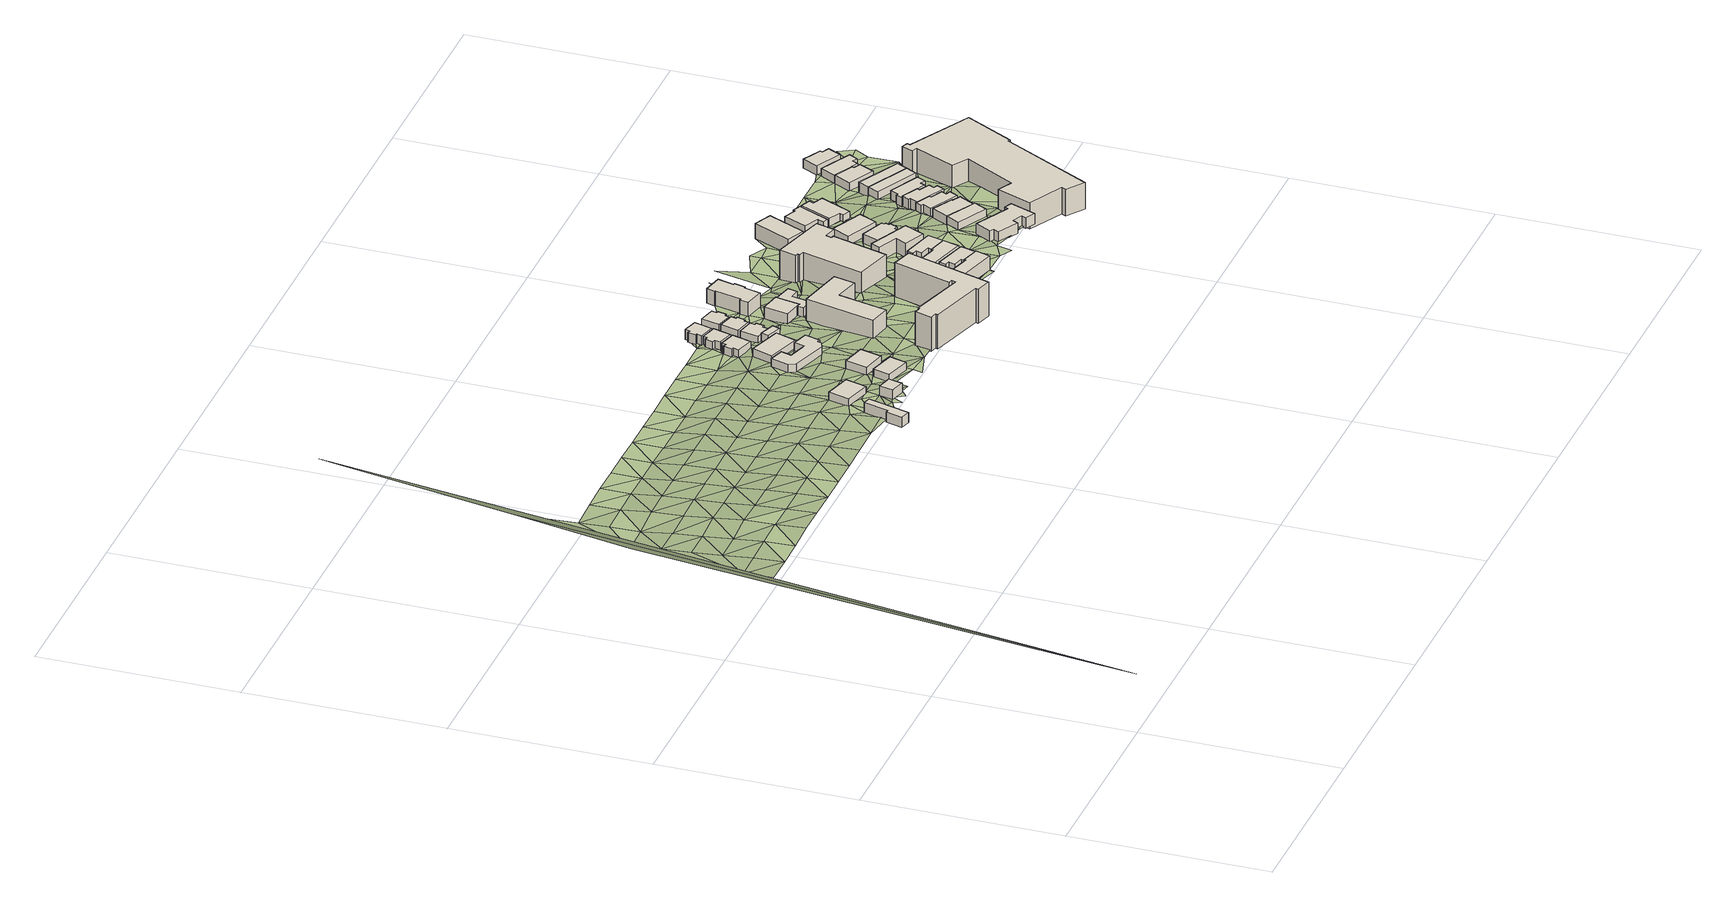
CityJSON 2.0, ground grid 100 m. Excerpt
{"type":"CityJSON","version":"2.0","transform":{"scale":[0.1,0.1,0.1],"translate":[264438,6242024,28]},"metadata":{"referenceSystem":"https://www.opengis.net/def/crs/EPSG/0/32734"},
"CityObjects":{
"building1":{"type":"Building","attributes":{"address":"8 Chamberlain Street Woodstock Cape Town","building":"house","building:levels":"1","footprint":{"type":"Polygon"},"plus_code":"CHXFX9XC+XRV","ground_height":43.96,"building_height":4.1,"roof_height":48.06},"geometry":[{"type":"Solid","lod":"1","boundaries":[[[[0,1,2,3]],[[1,4,5,2]],[[4,6,7,5]],[[6,8,9,7]],[[8,10,11,9]],[[10,0,3,11]],[[3,2,5,7,9,11]],[[10,8,6,4,1,0]]]]}]},
"building2":{"type":"Building","attributes":{"address":"3 Salisbury Street Woodstock Cape Town","building":"house","building:levels":"1","footprint":{"type":"Polygon"},"plus_code":"CJX4X5XQ+X5R","ground_height":41.35,"building_height":4.1,"roof_height":45.45},"geometry":[{"type":"Solid","lod":"1","boundaries":[[[[12,13,14,15]],[[13,16,17,14]],[[16,18,19,17]],[[18,12,15,19]],[[15,14,17,19]],[[18,16,13,12]]]]}]},
"building3":{"type":"Building","attributes":{"building":"garage","building:levels":"1","footprint":{"type":"Polygon"},"plus_code":"CJXFX5XX+XJW","ground_height":43.64,"building_height":4.1,"roof_height":47.74},"geometry":[{"type":"Solid","lod":"1","boundaries":[[[[20,21,22,23]],[[21,24,25,22]],[[24,26,27,25]],[[26,20,23,27]],[[23,22,25,27]],[[26,24,21,20]]]]}]},
"building4":{"type":"Building","attributes":{"building":"house","building:levels":"1","footprint":{"type":"Polygon"},"plus_code":"CMX9XWXP+X5V","ground_height":41.99,"building_height":4.1,"roof_height":46.09},"geometry":[{"type":"Solid","lod":"1","boundaries":[[[[28,29,30,31]],[[29,32,33,30]],[[32,34,35,33]],[[34,28,31,35]],[[31,30,33,35]],[[34,32,29,28]]]]}]},
"building5":{"type":"Building","attributes":{"address":"1 Salisbury Street Woodstock Cape Town","building":"house","building:levels":"1","footprint":{"type":"Polygon"},"plus_code":"CMXHXVXH+XHV","ground_height":41,"building_height":4.1,"roof_height":45.1},"geometry":[{"type":"Solid","lod":"1","boundaries":[[[[36,37,38,39]],[[37,40,41,38]],[[40,42,43,41]],[[42,36,39,43]],[[39,38,41,43]],[[42,40,37,36]]]]}]},
"building6":{"type":"Building","attributes":{"address":"9 Vine Road Woodstock Cape Town","building":"house","building:levels":"1","footprint":{"type":"Polygon"},"plus_code":"CMX8XVX4+X7R","ground_height":38.65,"building_height":4.1,"roof_height":42.75},"geometry":[{"type":"Solid","lod":"1","boundaries":[[[[44,45,46,47]],[[45,48,49,46]],[[48,50,51,49]],[[50,52,53,51]],[[52,54,55,53]],[[54,56,57,55]],[[56,58,59,57]],[[58,60,61,59]],[[60,62,63,61]],[[62,64,65,63]],[[64,66,67,65]],[[66,44,47,67]],[[47,46,49,51,53,55,57,59,61,63,65,67]],[[66,64,62,60,58,56,54,52,50,48,45,44]]]]}]},
"building7":{"type":"Building","attributes":{"address":"7 Vine Road Woodstock Cape Town","building":"house","building:levels":"1","footprint":{"type":"Polygon"},"plus_code":"CMXQXXXQ+XJV","ground_height":37.56,"building_height":4.1,"roof_height":41.66},"geometry":[{"type":"Solid","lod":"1","boundaries":[[[[68,69,70,71]],[[69,72,73,70]],[[72,74,75,73]],[[74,68,71,75]],[[71,70,73,75]],[[74,72,69,68]]]]}]},
"building8":{"type":"Building","attributes":{"address":"5 Vine Road Woodstock Cape Town","building":"house","building:levels":"1","footprint":{"type":"Polygon"},"plus_code":"CMXPXCX7+X5V","ground_height":35.91,"building_height":4.1,"roof_height":40.01},"geometry":[{"type":"Solid","lod":"1","boundaries":[[[[76,77,78,79]],[[77,80,81,78]],[[80,82,83,81]],[[82,84,85,83]],[[84,86,87,85]],[[86,88,89,87]],[[88,90,91,89]],[[90,76,79,91]],[[79,78,81,83,85,87,89,91]],[[90,88,86,84,82,80,77,76]]]]}]},
"building9":{"type":"Building","attributes":{"address":"3 Vine Road Woodstock Cape Town","building":"house","building:levels":"1","footprint":{"type":"Polygon"},"plus_code":"CMXVXFXC+XWR","ground_height":35.91,"building_height":4.1,"roof_height":40.01},"geometry":[{"type":"Solid","lod":"1","boundaries":[[[[92,93,94,95]],[[93,96,97,94]],[[96,98,99,97]],[[98,100,101,99]],[[100,102,103,101]],[[102,104,105,103]],[[104,106,107,105]],[[106,92,95,107]],[[95,94,97,99,101,103,105,107]],[[106,104,102,100,98,96,93,92]]]]}]},
"building10":{"type":"Building","attributes":{"building":"yes","building:levels":"1","footprint":{"type":"Polygon"},"plus_code":"CPX9X6XJ+X9R","ground_height":37.56,"building_height":4.1,"roof_height":41.66},"geometry":[{"type":"Solid","lod":"1","boundaries":[[[[108,109,110,111]],[[109,112,113,110]],[[112,114,115,113]],[[114,108,111,115]],[[111,110,113,115]],[[114,112,109,108]]]]}]},
"building11":{"type":"Building","attributes":{"address":"1 Vine Road Woodstock Cape Town","building":"house","building:levels":"1","footprint":{"type":"Polygon"},"plus_code":"CPX2X9X6+XJR","ground_height":35.91,"building_height":4.1,"roof_height":40.01},"geometry":[{"type":"Solid","lod":"1","boundaries":[[[[116,117,118,119]],[[117,120,121,118]],[[120,122,123,121]],[[122,124,125,123]],[[124,126,127,125]],[[126,128,129,127]],[[128,130,131,129]],[[130,116,119,131]],[[119,118,121,123,125,127,129,131]],[[130,128,126,124,122,120,117,116]]]]}]},
"building12":{"type":"Building","attributes":{"address":"6 The Avenue Woodstock Cape Town","building":"house","building:levels":"1","footprint":{"type":"Polygon"},"plus_code":"CPXCXQXW+X5W","ground_height":35.91,"building_height":4.1,"roof_height":40.01},"geometry":[{"type":"Solid","lod":"1","boundaries":[[[[132,133,134,135]],[[133,136,137,134]],[[136,138,139,137]],[[138,140,141,139]],[[140,142,143,141]],[[142,144,145,143]],[[144,146,147,145]],[[146,132,135,147]],[[135,134,137,139,141,143,145,147]],[[146,144,142,140,138,136,133,132]]]]}]},
"building13":{"type":"Building","attributes":{"address":"4 The Avenue Woodstock Cape Town","building":"house","building:levels":"1","footprint":{"type":"Polygon"},"plus_code":"CPXHX4XH+X7V","ground_height":35.91,"building_height":4.1,"roof_height":40.01},"geometry":[{"type":"Solid","lod":"1","boundaries":[[[[148,149,150,151]],[[149,152,153,150]],[[152,154,155,153]],[[154,156,157,155]],[[156,158,159,157]],[[158,160,161,159]],[[160,162,163,161]],[[162,148,151,163]],[[151,150,153,155,157,159,161,163]],[[162,160,158,156,154,152,149,148]]]]}]},
"building14":{"type":"Building","attributes":{"address":"Oakwood","building":"apartments","building:levels":"6","building:flats":"40","footprint":{"type":"Polygon"},"plus_code":"CRXWX3XQ+X5W","ground_height":40.91,"building_height":18.1,"roof_height":59.01},"geometry":[{"type":"Solid","lod":"1","boundaries":[[[[164,165,166,167]],[[165,168,169,166]],[[168,170,171,169]],[[170,172,173,171]],[[172,174,175,173]],[[174,176,177,175]],[[176,178,179,177]],[[178,180,181,179]],[[180,182,183,181]],[[182,184,185,183]],[[184,186,187,185]],[[186,188,189,187]],[[188,190,191,189]],[[190,164,167,191]],[[167,166,169,171,173,175,177,179,181,183,185,187,189,191]],[[190,188,186,184,182,180,178,176,174,172,170,168,165,164]]]]}]},
"building15":{"type":"Building","attributes":{"address":"2 The Avenue Woodstock Cape Town","building":"house","building:levels":"1","footprint":{"type":"Polygon"},"plus_code":"CPXMXJXM+X2R","ground_height":35.57,"building_height":4.1,"roof_height":39.67},"geometry":[{"type":"Solid","lod":"1","boundaries":[[[[192,193,194,195]],[[193,196,197,194]],[[196,198,199,197]],[[198,200,201,199]],[[200,202,203,201]],[[202,204,205,203]],[[204,206,207,205]],[[206,192,195,207]],[[195,194,197,199,201,203,205,207]],[[206,204,202,200,198,196,193,192]]]]}]},
"building16":{"type":"Building","attributes":{"address":"Rosewood","building":"apartments","building:levels":"3","building:flats":"9","footprint":{"type":"Polygon"},"plus_code":"CQX8XJX5+XGV","ground_height":40,"building_height":9.7,"roof_height":49.7},"geometry":[{"type":"Solid","lod":"1","boundaries":[[[[208,209,210,211]],[[209,212,213,210]],[[212,214,215,213]],[[214,216,217,215]],[[216,218,219,217]],[[218,208,211,219]],[[211,210,213,215,217,219]],[[218,216,214,212,209,208]]]]}]},
"building17":{"type":"Building","attributes":{"building":"house","building:levels":"1","footprint":{"type":"Polygon"},"plus_code":"CQXGX9XF+X7R","ground_height":37.71,"building_height":4.1,"roof_height":41.81},"geometry":[{"type":"Solid","lod":"1","boundaries":[[[[220,221,222,223]],[[221,224,225,222]],[[224,226,227,225]],[[226,228,229,227]],[[228,230,231,229]],[[230,220,223,231]],[[223,222,225,227,229,231]],[[230,228,226,224,221,220]]]]}]},
"building18":{"type":"Building","attributes":{"building":"garage","building:levels":"1","footprint":{"type":"Polygon"},"plus_code":"CQXVX4XH+XGW","ground_height":37.71,"building_height":4.1,"roof_height":41.81},"geometry":[{"type":"Solid","lod":"1","boundaries":[[[[224,221,222,225]],[[221,220,223,222]],[[220,232,233,223]],[[232,234,235,233]],[[234,236,237,235]],[[236,238,239,237]],[[238,240,241,239]],[[240,224,225,241]],[[225,222,223,233,235,237,239,241]],[[240,238,236,234,232,220,221,224]]]]}]},
"building19":{"type":"Building","attributes":{"address":"Len Court","building":"apartments","building:levels":"2","building:flats":"4","footprint":{"type":"Polygon"},"plus_code":"CQXQX4XF+XJR","ground_height":35.65,"building_height":6.9,"roof_height":42.55},"geometry":[{"type":"Solid","lod":"1","boundaries":[[[[242,243,244,245]],[[243,246,247,244]],[[246,248,249,247]],[[248,250,251,249]],[[250,252,253,251]],[[252,254,255,253]],[[254,256,257,255]],[[256,258,259,257]],[[258,260,261,259]],[[260,262,263,261]],[[262,264,265,263]],[[264,242,245,265]],[[245,244,247,249,251,253,255,257,259,261,263,265]],[[264,262,260,258,256,254,252,250,248,246,243,242]]]]}]},
"building20":{"type":"Building","attributes":{"address":"30 Hares Avenue Salt River Cape Town","building":"house","building:levels":"2","footprint":{"type":"Polygon"},"plus_code":"C2X8XPX9+X8X","ground_height":39.93,"building_height":6.9,"roof_height":46.83},"geometry":[{"type":"Solid","lod":"1","boundaries":[[[[266,267,268,269,270,271]],[[267,272,273,269,268]],[[272,274,275,273]],[[274,276,277,275]],[[276,278,279,277]],[[278,266,271,270,279]],[[270,269,273,275,277,279]],[[278,276,274,272,267,266]]]]}]},
"building21":{"type":"Building","attributes":{"address":"Beechwood","building":"apartments","building:levels":"4","building:flats":"48","footprint":{"type":"Polygon"},"plus_code":"CVXHX3XX+XVX","ground_height":37.43,"building_height":12.5,"roof_height":49.93},"geometry":[{"type":"Solid","lod":"1","boundaries":[[[[280,281,282,283]],[[281,284,285,282]],[[284,286,287,285]],[[286,288,289,287]],[[288,290,291,289]],[[290,292,293,291]],[[292,294,295,293]],[[294,296,297,295]],[[296,298,299,297]],[[298,300,301,299]],[[300,302,303,301]],[[302,280,283,303]],[[283,282,285,287,289,291,293,295,297,299,301,303]],[[302,300,298,296,294,292,290,288,286,284,281,280]]]]}]},
"building22":{"type":"Building","attributes":{"address":"28 Hares Avenue Salt River Cape Town","building":"house","building:levels":"2","footprint":{"type":"Polygon"},"plus_code":"C2XJXPXP+XQX","ground_height":39.42,"building_height":6.9,"roof_height":46.32},"geometry":[{"type":"Solid","lod":"1","boundaries":[[[[266,304,305,271]],[[304,306,307,305]],[[306,308,309,307]],[[308,310,311,309]],[[310,312,313,311]],[[312,314,315,313]],[[314,267,268,315]],[[267,266,271,268]],[[271,305,307,309,311,313,315,268]],[[267,314,312,310,308,306,304,266]]]]}]},
"building23":{"type":"Building","attributes":{"address":"26 Hares Avenue Salt River Cape Town","building":"house","building:levels":"2","footprint":{"type":"Polygon"},"plus_code":"C2XMX5XR+X9W","ground_height":39.07,"building_height":6.9,"roof_height":45.97},"geometry":[{"type":"Solid","lod":"1","boundaries":[[[[316,317,318,319]],[[317,320,321,318]],[[320,322,323,321]],[[322,324,325,323]],[[324,326,327,325]],[[326,316,319,327]],[[319,318,321,323,325,327]],[[326,324,322,320,317,316]]]]}]},
"building24":{"type":"Building","attributes":{"address":"24 Hares Avenue Salt River Cape Town","building":"house","building:levels":"2","footprint":{"type":"Polygon"},"plus_code":"C2XVXXXX+XCR","ground_height":39.07,"building_height":6.9,"roof_height":45.97},"geometry":[{"type":"Solid","lod":"1","boundaries":[[[[328,329,330,319]],[[329,331,332,330]],[[331,333,334,332]],[[333,335,336,334]],[[335,337,338,336]],[[337,339,340,338]],[[339,341,318,340]],[[341,328,319,318]],[[319,330,332,334,336,338,340,318]],[[341,339,337,335,333,331,329,328]]]]}]},
"building25":{"type":"Building","attributes":{"address":"22 Hares Avenue Salt River Cape Town","building":"house","building:levels":"2","footprint":{"type":"Polygon"},"plus_code":"C3X7XCX3+XPR","ground_height":37.86,"building_height":6.9,"roof_height":44.76},"geometry":[{"type":"Solid","lod":"1","boundaries":[[[[342,343,344,345]],[[343,346,347,344]],[[346,348,349,347]],[[348,350,351,349]],[[350,352,353,351]],[[352,342,345,353]],[[345,344,347,349,351,353]],[[352,350,348,346,343,342]]]]}]},
"building26":{"type":"Building","attributes":{"address":"20 Hares Avenue Salt River Cape Town","building":"house","building:levels":"1","footprint":{"type":"Polygon"},"plus_code":"C3XGX5X7+XHX","ground_height":37.03,"building_height":4.1,"roof_height":41.13},"geometry":[{"type":"Solid","lod":"1","boundaries":[[[[354,355,356,357]],[[355,358,359,356]],[[358,360,361,359]],[[360,362,363,361]],[[362,364,365,363]],[[364,366,367,365]],[[366,368,369,367]],[[368,370,371,369]],[[370,372,373,371]],[[372,374,375,373]],[[374,376,377,375]],[[376,354,357,377]],[[357,356,359,361,363,365,367,369,371,373,375,377]],[[376,374,372,370,368,366,364,362,360,358,355,354]]]]}]},
"building27":{"type":"Building","attributes":{"address":"6 Listowell Road Salt River Cape Town","building":"house","building:levels":"2","footprint":{"type":"Polygon"},"plus_code":"C2XWXCXG+XFR","ground_height":34.25,"building_height":6.9,"roof_height":41.15},"geometry":[{"type":"Solid","lod":"1","boundaries":[[[[378,379,380,381]],[[379,382,383,380]],[[382,384,385,383]],[[384,378,381,385]],[[381,380,383,385]],[[384,382,379,378]]]]}]},
"building28":{"type":"Building","attributes":{"address":"19 Hares Avenue Salt River Cape Town","building":"house","building:levels":"1","footprint":{"type":"Polygon"},"plus_code":"C3XMX4XW+X7R","ground_height":36.02,"building_height":4.1,"roof_height":40.12},"geometry":[{"type":"Solid","lod":"1","boundaries":[[[[386,387,388,389]],[[387,390,391,388]],[[390,392,393,391]],[[392,386,389,393]],[[389,388,391,393]],[[392,390,387,386]]]]}]},
"building29":{"type":"Building","attributes":{"address":"27B Hares Avenue Salt River Cape Town","building":"commercial","building:levels":"1","footprint":{"type":"Polygon"},"plus_code":"C4XVXMXQ+XQX","ground_height":38.83,"building_height":4.1,"roof_height":42.93},"geometry":[{"type":"Solid","lod":"1","boundaries":[[[[394,395,396,397]],[[395,398,399,396]],[[398,400,401,399]],[[400,402,403,401]],[[402,404,405,403]],[[404,406,407,405]],[[406,408,409,407]],[[408,410,411,409]],[[410,412,413,411]],[[412,414,415,413]],[[414,416,417,415]],[[416,394,397,417]],[[397,396,399,401,403,405,407,409,411,413,415,417]],[[416,414,412,410,408,406,404,402,400,398,395,394]]]]}]},
"building30":{"type":"Building","attributes":{"address":"4 Listowell Road Salt River Cape Town","building":"house","building:levels":"1","footprint":{"type":"Polygon"},"plus_code":"C3XRXGX5+X9R","ground_height":33.98,"building_height":4.1,"roof_height":38.08},"geometry":[{"type":"Solid","lod":"1","boundaries":[[[[418,419,420,421]],[[419,422,423,420]],[[422,424,425,423]],[[424,426,427,425]],[[426,428,429,427]],[[428,430,431,429]],[[430,432,433,431]],[[432,418,421,433]],[[421,420,423,425,427,429,431,433]],[[432,430,428,426,424,422,419,418]]]]}]},
"building31":{"type":"Building","attributes":{"address":"27A Hares Avenue Salt River Cape Town","building":"house","building:levels":"1","footprint":{"type":"Polygon"},"plus_code":"C4XVXMX8+XGX","ground_height":37.75,"building_height":4.1,"roof_height":41.85},"geometry":[{"type":"Solid","lod":"1","boundaries":[[[[434,435,436,437]],[[435,438,439,436]],[[438,440,441,439]],[[440,442,443,441]],[[442,434,437,443]],[[437,436,439,441,443]],[[442,440,438,435,434]]]]}]},
"building32":{"type":"Building","attributes":{"address":"27 Hares Avenue Salt River Cape Town","building":"house","building:levels":"1","footprint":{"type":"Polygon"},"plus_code":"C5X2XRX6+XQV","ground_height":37.75,"building_height":4.1,"roof_height":41.85},"geometry":[{"type":"Solid","lod":"1","boundaries":[[[[444,445,443,437]],[[445,446,447,443]],[[446,448,449,447]],[[448,450,451,449]],[[450,452,453,451]],[[452,444,437,453]],[[437,443,447,449,451,453]],[[452,450,448,446,445,444]]]]}]},
"building33":{"type":"Building","attributes":{"address":"2 Listowell Road Salt River Cape Town","building":"house","building:levels":"1","footprint":{"type":"Polygon"},"plus_code":"C4X9X8XM+XMX","ground_height":33.56,"building_height":4.1,"roof_height":37.66},"geometry":[{"type":"Solid","lod":"1","boundaries":[[[[454,455,456,457]],[[455,458,459,456]],[[458,460,461,459]],[[460,462,463,461]],[[462,464,465,463]],[[464,466,467,465]],[[466,468,469,467]],[[468,454,457,469]],[[457,456,459,461,463,465,467,469]],[[468,466,464,462,460,458,455,454]]]]}]},
"building34":{"type":"Building","attributes":{"address":"25 Hares Avenue Salt River Cape Town","building":"house","building:levels":"1","footprint":{"type":"Polygon"},"plus_code":"C5X7X9XQ+XFV","ground_height":37.06,"building_height":4.1,"roof_height":41.16},"geometry":[{"type":"Solid","lod":"1","boundaries":[[[[470,471,472,473,474,475]],[[471,476,477,473,472]],[[476,478,479,477]],[[478,480,481,479]],[[480,482,483,481]],[[482,484,485,483]],[[484,486,487,485]],[[486,488,489,487]],[[488,490,491,489]],[[490,492,493,491]],[[492,470,475,474,493]],[[474,473,477,479,481,483,485,487,489,491,493]],[[492,490,488,486,484,482,480,478,476,471,470]]]]}]},
"building35":{"type":"Building","attributes":{"address":"23 Hares Avenue Salt River Cape Town","building":"house","building:levels":"1","footprint":{"type":"Polygon"},"plus_code":"C5XCX6XR+X9R","ground_height":37.03,"building_height":4.1,"roof_height":41.13},"geometry":[{"type":"Solid","lod":"1","boundaries":[[[[494,495,475,472]],[[495,496,497,475]],[[496,498,499,497]],[[498,500,501,499]],[[500,502,503,501]],[[502,504,505,503]],[[504,506,507,508,505]],[[506,509,510,511,508,507]],[[509,512,513,511,510]],[[512,514,515,513]],[[514,494,472,515]],[[472,475,497,499,501,503,505,508,511,513,515]],[[514,512,509,506,504,502,500,498,496,495,494]]]]}]},
"building36":{"type":"Building","attributes":{"address":"21 Hares Avenue Salt River Cape Town","building":"house","building:levels":"1","footprint":{"type":"Polygon"},"plus_code":"C5XJXVXQ+XWW","ground_height":35.78,"building_height":4.1,"roof_height":39.88},"geometry":[{"type":"Solid","lod":"1","boundaries":[[[[516,517,507,510]],[[517,518,519,507]],[[518,520,521,519]],[[520,522,523,521]],[[522,524,525,523]],[[524,526,527,525]],[[526,528,529,527]],[[528,530,531,529]],[[530,532,533,531]],[[532,516,510,533]],[[510,507,519,521,523,525,527,529,531,533]],[[532,530,528,526,524,522,520,518,517,516]]]]}]},
"building37":{"type":"Building","attributes":{"address":"19B Hares Avenue Salt River Cape Town","building":"house","building:levels":"1","footprint":{"type":"Polygon"},"plus_code":"C5XXXRXM+X5R","ground_height":34.84,"building_height":4.1,"roof_height":38.94},"geometry":[{"type":"Solid","lod":"1","boundaries":[[[[534,535,536,537]],[[535,538,539,536]],[[538,540,541,539]],[[540,534,537,541]],[[537,536,539,541]],[[540,538,535,534]]]]}]},
"building38":{"type":"Building","attributes":{"address":"19A Hares Avenue Salt River Cape Town","building":"house","building:levels":"1","footprint":{"type":"Polygon"},"plus_code":"C6X4XHX5+X9W","ground_height":34.84,"building_height":4.1,"roof_height":38.94},"geometry":[{"type":"Solid","lod":"1","boundaries":[[[[542,543,544,537]],[[543,545,546,544]],[[545,547,536,546]],[[547,542,537,536]],[[537,544,546,536]],[[547,545,543,542]]]]}]},
"building39":{"type":"Building","attributes":{"address":"Queens Park Studios 24 Queens Park Road Salt River Cape Town","building":"industrial","building:levels":"3","footprint":{"type":"Polygon"},"plus_code":"C7X2XMXH+XVV","ground_height":37.38,"building_height":9.7,"roof_height":47.08},"geometry":[{"type":"Solid","lod":"1","boundaries":[[[[548,549,550,551]],[[549,552,553,550]],[[552,554,555,553]],[[554,556,557,555]],[[556,558,559,557]],[[558,560,561,559]],[[560,562,563,561]],[[562,564,565,563]],[[564,566,567,565]],[[566,568,569,567]],[[568,570,571,569]],[[570,572,573,571]],[[572,574,575,573]],[[574,576,577,575]],[[576,578,579,577]],[[578,548,551,579]],[[551,550,553,555,557,559,561,563,565,567,569,571,573,575,577,579]],[[578,576,574,572,570,568,566,564,562,560,558,556,554,552,549,548]]]]}]},
"building40":{"type":"Building","attributes":{"address":"19 Hares Avenue Salt River Cape Town","building":"house","building:levels":"1","footprint":{"type":"Polygon"},"plus_code":"C6X3XFXV+XQR","ground_height":33.41,"building_height":4.1,"roof_height":37.51},"geometry":[{"type":"Solid","lod":"1","boundaries":[[[[580,581,582,583,584,585]],[[581,586,587,583,582]],[[586,588,589,587]],[[588,590,591,589]],[[590,592,593,591]],[[592,580,585,584,593]],[[584,583,587,589,591,593]],[[592,590,588,586,581,580]]]]}]},
"building41":{"type":"Building","attributes":{"address":"17 Hares Avenue Salt River Cape Town","building":"house","building:levels":"1","footprint":{"type":"Polygon"},"plus_code":"C6X6XJX4+XPW","ground_height":33.23,"building_height":4.1,"roof_height":37.33},"geometry":[{"type":"Solid","lod":"1","boundaries":[[[[580,592,594,585]],[[592,595,596,594]],[[595,597,598,596]],[[597,599,600,598]],[[599,601,602,600]],[[601,603,604,602]],[[603,605,606,604]],[[605,580,585,606]],[[585,594,596,598,600,602,604,606]],[[605,603,601,599,597,595,592,580]]]]}]},
"building42":{"type":"Building","attributes":{"address":"15 Hares Avenue Salt River Cape Town","building":"house","building:levels":"1","footprint":{"type":"Polygon"},"plus_code":"C6XGXQX5+X5R","ground_height":33.23,"building_height":4.1,"roof_height":37.33},"geometry":[{"type":"Solid","lod":"1","boundaries":[[[[607,608,609,610,611]],[[608,612,613,609]],[[612,614,615,613]],[[614,616,617,615]],[[616,618,619,620,617]],[[618,607,611,610,620,619]],[[610,609,613,615,617,620]],[[618,616,614,612,608,607]]]]}]},
"terrain1":{"type":"TINRelief","geometry":[{"type":"CompositeSurface","lod":"1","boundaries":[[[621,622,623]],[[624,625,626]],[[624,626,627]],[[627,628,624]],[[624,628,629]],[[629,630,624]],[[631,627,626]],[[630,621,624]],[[627,631,628]],[[631,626,632]],[[623,622,633]],[[629,628,634]],[[628,631,635]],[[629,634,630]],[[628,635,634]],[[631,632,636]],[[630,637,621]],[[636,635,631]],[[630,634,638]],[[636,632,639]],[[630,638,637]],[[635,640,634]],[[635,636,641]],[[621,637,642]],[[640,638,634]],[[635,641,640]],[[639,643,636]],[[642,644,621]],[[637,638,645]],[[644,646,621]],[[641,636,647]],[[645,638,640]],[[643,647,636]],[[637,648,642]],[[637,645,649]],[[640,641,650]],[[647,651,641]],[[644,642,648]],[[637,649,648]],[[641,651,650]],[[645,640,652]],[[643,653,647]],[[652,649,645]],[[652,640,650]],[[648,654,644]],[[655,651,647]],[[655,647,653]],[[648,649,656]],[[649,652,657]],[[658,650,651]],[[651,655,659]],[[648,656,654]],[[649,657,656]],[[650,658,652]],[[651,659,658]],[[655,653,660]],[[657,652,661]],[[654,656,662]],[[659,655,660]],[[658,661,652]],[[660,653,663]],[[664,656,657]],[[659,665,658]],[[661,666,657]],[[659,660,665]],[[656,664,662]],[[657,666,664]],[[661,658,667]],[[658,665,668]],[[669,660,663]],[[661,667,666]],[[658,668,667]],[[664,670,662]],[[669,663,671]],[[665,660,672]],[[666,673,664]],[[668,665,672]],[[666,667,674]],[[672,660,669]],[[666,674,673]],[[675,670,664]],[[676,667,668]],[[672,677,668]],[[678,669,671]],[[664,673,675]],[[676,674,667]],[[668,677,676]],[[678,671,679]],[[680,672,669]],[[674,681,673]],[[672,680,677]],[[676,681,674]],[[680,669,678]],[[682,676,677]],[[675,673,683]],[[673,681,684]],[[679,685,678]],[[677,680,682]],[[673,684,683]],[[681,676,686]],[[678,687,680]],[[688,676,682]],[[687,678,685]],[[686,684,681]],[[676,688,686]],[[680,689,682]],[[689,680,687]],[[684,690,683]],[[691,688,682]],[[684,686,690]],[[682,689,691]],[[685,692,687]],[[685,693,694]],[[690,695,683]],[[686,688,696]],[[691,697,688]],[[692,685,694]],[[689,687,698]],[[690,686,696]],[[697,696,688]],[[689,698,691]],[[698,687,692]],[[694,699,700]],[[690,701,695]],[[692,694,700]],[[697,691,702]],[[703,704,1]],[[701,690,696]],[[702,691,698]],[[692,700,705]],[[698,692,705]],[[704,706,1]],[[707,695,701]],[[1,705,700]],[[696,697,708]],[[697,702,709]],[[710,706,711]],[[701,696,708]],[[702,698,16]],[[708,697,709]],[[16,698,705]],[[1,712,705]],[[706,20,1]],[[710,713,714]],[[20,706,710]],[[20,712,1]],[[20,710,714]],[[715,709,702]],[[707,701,716]],[[712,717,705]],[[708,718,701]],[[702,16,715]],[[719,720,714]],[[20,717,712]],[[716,701,718]],[[715,16,721]],[[722,721,16]],[[723,708,709]],[[709,715,724]],[[20,725,717]],[[708,723,718]],[[725,720,726]],[[727,726,720]],[[723,709,724]],[[728,715,721]],[[725,729,717]],[[722,717,729]],[[726,730,725]],[[726,727,730]],[[728,721,722]],[[716,718,731]],[[729,725,732]],[[725,730,732]],[[733,724,715]],[[731,718,723]],[[728,733,715]],[[734,722,729]],[[729,732,735]],[[722,734,728]],[[731,736,716]],[[732,730,737]],[[735,734,729]],[[723,724,738]],[[733,739,724]],[[738,731,723]],[[724,739,738]],[[37,733,728]],[[732,737,740]],[[734,37,728]],[[735,741,734]],[[733,742,739]],[[743,736,731]],[[733,744,742]],[[28,741,735]],[[743,731,738]],[[745,734,741]],[[746,747,737]],[[748,733,37]],[[733,748,744]],[[749,739,742]],[[749,738,739]],[[747,740,737]],[[745,741,28]],[[28,740,747]],[[750,736,743]],[[738,749,751]],[[36,748,37]],[[28,752,745]],[[748,753,744]],[[86,743,738]],[[752,28,747]],[[749,52,751]],[[738,751,69]],[[745,752,36]],[[50,754,52]],[[69,86,738]],[[36,753,748]],[[80,750,743]],[[48,754,50]],[[82,743,86]],[[755,36,752]],[[45,52,754]],[[743,82,80]],[[752,747,756]],[[751,52,757]],[[45,754,48]],[[756,747,758]],[[759,753,36]],[[36,755,759]],[[86,84,82]],[[80,100,750]],[[757,52,45]],[[69,760,86]],[[761,750,100]],[[762,758,763]],[[764,753,759]],[[752,765,755]],[[766,752,756]],[[767,768,764]],[[764,759,767]],[[80,77,76]],[[104,80,76]],[[104,100,80]],[[760,69,112]],[[755,765,759]],[[757,45,769]],[[752,766,765]],[[100,104,102]],[[45,44,769]],[[69,68,112]],[[100,98,761]],[[770,756,771]],[[756,770,766]],[[76,106,104]],[[93,761,98]],[[772,767,759]],[[760,112,773]],[[774,761,93]],[[98,96,93]],[[775,761,774]],[[90,106,76]],[[769,114,757]],[[44,767,772]],[[776,761,775]],[[773,112,109]],[[769,44,114]],[[765,772,759]],[[760,773,777]],[[68,757,114]],[[774,778,775]],[[760,777,90]],[[112,68,114]],[[774,93,779]],[[766,770,780]],[[781,106,90]],[[773,109,782]],[[783,765,766]],[[90,777,781]],[[784,106,781]],[[779,93,92]],[[44,785,114]],[[772,785,44]],[[781,777,784]],[[782,109,108]],[[786,106,784]],[[106,786,92]],[[780,783,766]],[[784,777,132]],[[787,779,92]],[[782,108,788]],[[772,765,789]],[[788,790,782]],[[779,787,791]],[[114,792,108]],[[786,787,92]],[[791,793,779]],[[780,770,794]],[[784,132,152]],[[785,792,114]],[[788,108,792]],[[789,785,772]],[[787,795,791]],[[144,132,146]],[[144,788,792]],[[144,152,132]],[[796,794,770]],[[797,783,780]],[[787,786,196]],[[156,154,152]],[[785,798,792]],[[799,152,144]],[[162,196,786]],[[785,789,798]],[[152,799,156]],[[800,783,797]],[[228,144,792]],[[160,158,162]],[[799,158,156]],[[801,783,800]],[[200,162,158]],[[802,797,780]],[[799,144,228]],[[162,200,196]],[[228,792,798]],[[198,196,200]],[[794,802,780]],[[798,789,803]],[[794,796,804]],[[799,805,158]],[[158,806,200]],[[807,202,200]],[[202,206,204]],[[798,803,808]],[[809,800,797]],[[807,206,202]],[[799,228,805]],[[810,206,807]],[[789,811,803]],[[200,806,807]],[[158,805,806]],[[802,809,797]],[[812,801,800]],[[802,794,813]],[[805,228,814]],[[809,815,800]],[[789,816,811]],[[817,807,806]],[[800,815,812]],[[226,814,228]],[[818,817,806]],[[809,802,813]],[[814,819,805]],[[789,208,816]],[[820,821,822]],[[823,817,818]],[[814,226,819]],[[811,824,825]],[[809,813,815]],[[226,224,826]],[[811,816,824]],[[821,820,190]],[[819,226,826]],[[827,812,815]],[[827,815,813]],[[828,829,819]],[[812,827,208]],[[822,830,831]],[[832,828,819]],[[826,832,819]],[[820,822,831]],[[824,816,833]],[[816,208,833]],[[833,826,824]],[[828,832,834]],[[835,813,190]],[[836,827,813]],[[832,826,837]],[[835,836,813]],[[837,826,833]],[[834,264,838]],[[831,839,820]],[[839,190,820]],[[840,841,831]],[[831,841,839]],[[832,837,842]],[[208,827,843]],[[834,832,844]],[[843,833,208]],[[845,846,847]],[[847,840,845]],[[833,848,837]],[[849,835,190]],[[849,827,836]],[[836,835,849]],[[190,839,850]],[[842,837,848]],[[848,833,851]],[[833,843,851]],[[852,841,840]],[[852,840,847]],[[839,853,854]],[[855,190,850]],[[850,839,854]],[[855,849,190]],[[848,856,842]],[[272,853,839]],[[853,857,854]],[[857,850,854]],[[858,848,851]],[[857,853,859]],[[860,850,857]],[[861,841,852]],[[852,847,862]],[[842,856,863]],[[850,864,855]],[[272,267,853]],[[267,314,853]],[[842,863,865]],[[866,849,855]],[[866,855,864]],[[867,849,866]],[[868,850,860]],[[852,862,861]],[[849,867,869]],[[870,866,864]],[[331,867,866]],[[871,870,864]],[[872,866,870]],[[873,867,331]],[[863,856,874]],[[868,860,304]],[[870,871,875]],[[867,873,869]],[[876,870,875]],[[877,878,861]],[[856,879,874]],[[873,331,880]],[[879,856,302]],[[881,882,869]],[[331,883,880]],[[873,343,869]],[[304,878,884]],[[863,874,885]],[[886,881,869]],[[884,878,877]],[[883,331,887]],[[884,868,304]],[[343,888,869]],[[873,880,889]],[[886,869,888]],[[883,889,880]],[[316,868,884]],[[879,890,874]],[[891,888,343]],[[879,302,890]],[[892,886,888]],[[893,883,887]],[[894,316,884]],[[895,884,877]],[[885,874,896]],[[316,894,887]],[[895,877,897]],[[886,892,302]],[[874,890,896]],[[343,898,891]],[[893,887,894]],[[892,888,899]],[[900,888,891]],[[890,302,901]],[[899,888,900]],[[895,902,884]],[[901,903,890]],[[302,903,901]],[[302,892,904]],[[894,884,905]],[[884,902,906]],[[379,896,890]],[[907,891,898]],[[892,899,904]],[[905,893,894]],[[908,902,895]],[[903,302,904]],[[884,906,905]],[[908,895,909]],[[902,908,910]],[[907,898,911]],[[893,912,898]],[[907,911,913]],[[914,899,900]],[[898,915,911]],[[902,916,906]],[[912,893,905]],[[917,911,915]],[[903,904,918]],[[909,919,908]],[[912,915,898]],[[900,920,914]],[[918,921,903]],[[435,906,916]],[[435,905,906]],[[922,903,921]],[[923,370,374]],[[920,924,374]],[[915,912,370]],[[922,925,903]],[[926,918,904]],[[434,905,435]],[[919,927,928]],[[929,374,370]],[[920,374,929]],[[930,926,904]],[[435,916,931]],[[434,912,905]],[[932,927,919]],[[918,933,921]],[[929,370,912]],[[920,929,914]],[[386,930,904]],[[928,927,934]],[[918,926,933]],[[932,934,927]],[[922,921,935]],[[386,914,929]],[[936,931,916]],[[925,922,935]],[[452,912,434]],[[937,435,931]],[[912,938,929]],[[930,939,455]],[[386,939,930]],[[912,452,940]],[[940,938,912]],[[386,941,939]],[[930,455,418]],[[458,455,939]],[[931,936,942]],[[942,937,931]],[[943,412,944]],[[929,945,386]],[[935,422,419]],[[946,939,941]],[[938,947,929]],[[386,948,941]],[[938,940,949]],[[455,454,418]],[[940,452,950]],[[945,929,947]],[[942,951,937]],[[412,943,951]],[[942,412,951]],[[941,948,946]],[[418,952,419]],[[440,937,951]],[[386,945,948]],[[418,454,952]],[[446,442,440]],[[947,953,954]],[[950,955,940]],[[945,947,956]],[[954,956,947]],[[952,454,468]],[[950,957,446]],[[945,956,958]],[[959,440,951]],[[959,446,440]],[[950,446,955]],[[946,948,960]],[[464,946,960]],[[466,464,468]],[[961,945,958]],[[948,945,961]],[[446,959,955]],[[951,962,959]],[[963,952,468]],[[964,490,470]],[[959,486,955]],[[961,965,948]],[[963,468,464]],[[488,486,490]],[[490,966,470]],[[967,961,968]],[[486,966,490]],[[965,961,967]],[[464,960,963]],[[948,535,960]],[[535,948,965]],[[959,962,969]],[[504,970,506]],[[971,486,959]],[[506,972,973]],[[970,974,975]],[[506,970,972]],[[966,486,971]],[[545,960,535]],[[971,975,966]],[[970,975,976]],[[545,977,960]],[[971,959,969]],[[967,978,965]],[[963,960,979]],[[976,972,970]],[[972,976,980]],[[975,971,976]],[[962,981,969]],[[979,960,977]],[[978,967,526]],[[982,963,979]],[[971,969,981]],[[971,983,976]],[[545,984,977]],[[976,983,526]],[[983,978,526]],[[985,984,545]],[[986,983,971]],[[982,979,987]],[[985,545,988]],[[989,978,983]],[[989,990,978]],[[982,987,991]],[[989,983,986]],[[984,985,588]],[[990,989,992]],[[590,993,592]],[[990,992,988]],[[592,993,595]],[[588,993,590]],[[993,597,595]],[[993,588,597]],[[987,994,991]],[[995,985,988]],[[588,985,995]],[[601,597,588]],[[597,601,599]],[[992,995,988]],[[994,987,603]],[[992,552,995]],[[601,588,995]],[[996,603,601]],[[601,995,996]],[[994,603,997]],[[998,994,997]],[[996,999,603]],[[997,603,999]],[[1000,998,997]]]}]}
},
"vertices":[
[2092,1835,147],[2150,2047,147],[2150,2047,201],[2092,1835,201],[2111,2057,147],[2111,2057,201],[2076,1930,147],[2076,1930,201],[2063,1934,147],[2063,1934,201],[2039,1851,147],[2039,1851,201],
[2295,2112,134],[2324,2219,134],[2324,2219,175],[2295,2112,175],[2189,2256,134],[2189,2256,175],[2160,2149,134],[2160,2149,175],
[2283,2042,147],[2266,1972,147],[2266,1972,197],[2283,2042,197],[2341,1953,147],[2341,1953,197],[2358,2023,147],[2358,2023,197],
[2576,2093,140],[2447,2129,140],[2447,2129,181],[2576,2093,181],[2422,2043,140],[2422,2043,181],[2552,2006,140],[2552,2006,181],
[2613,2248,130],[2492,2278,130],[2492,2278,171],[2613,2248,171],[2465,2167,130],[2465,2167,171],[2585,2138,130],[2585,2138,171],
[2691,2543,106],[2608,2568,106],[2608,2568,148],[2691,2543,148],[2592,2515,106],[2592,2515,148],[2494,2544,106],[2494,2544,148],[2510,2597,106],[2510,2597,148],[2435,2620,106],[2435,2620,148],[2409,2531,106],[2409,2531,148],[2427,2497,106],[2427,2497,148],[2612,2436,106],[2612,2436,148],[2647,2450,106],[2647,2450,148],[2653,2470,106],[2653,2470,148],[2668,2466,106],[2668,2466,148],
[2683,2681,96],[2512,2737,96],[2512,2737,137],[2683,2681,137],[2477,2631,96],[2477,2631,137],[2648,2576,96],[2648,2576,137],
[2541,2897,79],[2535,2874,79],[2535,2874,120],[2541,2897,120],[2516,2880,79],[2516,2880,120],[2503,2836,79],[2503,2836,120],[2517,2832,79],[2517,2832,120],[2508,2802,79],[2508,2802,120],[2598,2777,79],[2598,2777,120],[2625,2873,79],[2625,2873,120],
[2653,2975,79],[2571,2997,79],[2571,2997,120],[2653,2975,120],[2565,2976,79],[2565,2976,120],[2549,2980,79],[2549,2980,120],[2537,2938,79],[2537,2938,120],[2552,2934,79],[2552,2934,120],[2545,2906,79],[2545,2906,120],[2627,2883,79],[2627,2883,120],
[2739,2718,96],[2659,2746,96],[2659,2746,137],[2739,2718,137],[2646,2708,96],[2646,2708,137],[2725,2680,96],[2725,2680,137],
[2678,3075,68],[2602,3096,68],[2602,3096,120],[2678,3075,120],[2595,3071,68],[2595,3071,120],[2582,3075,68],[2582,3075,120],[2570,3034,68],[2570,3034,120],[2581,3031,68],[2581,3031,120],[2573,3005,68],[2573,3005,120],[2652,2983,68],[2652,2983,120],
[2757,2834,76],[2673,2853,76],[2673,2853,120],[2757,2834,120],[2650,2758,76],[2650,2758,120],[2735,2738,76],[2735,2738,120],[2741,2767,76],[2741,2767,120],[2754,2764,76],[2754,2764,120],[2764,2806,76],[2764,2806,120],[2751,2809,76],[2751,2809,120],
[2698,2956,76],[2674,2862,76],[2674,2862,120],[2698,2956,120],[2761,2842,76],[2761,2842,120],[2765,2866,76],[2765,2866,120],[2775,2863,76],[2775,2863,120],[2788,2907,76],[2788,2907,120],[2777,2909,76],[2777,2909,120],[2782,2935,76],[2782,2935,120],
[3184,2280,130],[3094,1986,130],[3094,1986,310],[3184,2280,310],[3115,1980,130],[3115,1980,310],[3110,1960,130],[3110,1960,310],[2831,2044,130],[2831,2044,310],[2827,2036,130],[2827,2036,310],[2792,2046,130],[2792,2046,310],[2766,1960,130],[2766,1960,310],[2801,1949,130],[2801,1949,310],[2798,1939,130],[2798,1939,310],[3082,1853,130],[3082,1853,310],[3078,1840,130],[3078,1840,310],[3157,1816,130],[3157,1816,310],[3289,2249,130],[3289,2249,310],
[2724,3058,76],[2701,2964,76],[2701,2964,117],[2724,3058,117],[2783,2944,76],[2783,2944,117],[2789,2967,76],[2789,2967,117],[2801,2965,76],[2801,2965,117],[2811,3008,76],[2811,3008,117],[2801,3011,76],[2801,3011,117],[2807,3038,76],[2807,3038,117],
[3125,2554,103],[2887,2608,103],[2887,2608,217],[3125,2554,217],[2806,2253,103],[2806,2253,217],[2916,2228,103],[2916,2228,217],[2972,2476,103],[2972,2476,217],[3101,2447,103],[3101,2447,217],
[2946,2670,76],[2963,2666,76],[2963,2666,138],[2946,2670,138],[2987,2784,76],[2987,2784,138],[2989,2790,76],[2989,2790,138],[2886,2811,76],[2886,2811,138],[2860,2687,76],[2860,2687,138],
[2938,2636,76],[2938,2636,138],[3001,2624,76],[3001,2624,138],[3020,2720,76],[3020,2720,138],[3070,2713,76],[3070,2713,138],[3080,2762,76],[3080,2762,138],
[2945,3110,69],[2933,3067,69],[2933,3067,145],[2945,3110,145],[2938,3066,69],[2938,3066,145],[2908,2932,69],[2908,2932,145],[2899,2933,69],[2899,2933,145],[2890,2889,69],[2890,2889,145],[2990,2867,69],[2990,2867,145],[3010,2948,69],[3010,2948,145],[3017,2947,69],[3017,2947,145],[3032,3005,69],[3032,3005,145],[3023,3006,69],[3023,3006,145],[3044,3089,69],[3044,3089,145],
[3606,2033,114],[3513,2059,114],[3513,2059,183],[3513,2059,188],[3606,2033,188],[3606,2033,183],[3511,2050,114],[3511,2050,188],[3387,2085,114],[3387,2085,188],[3369,2018,114],[3369,2018,188],[3583,1958,114],[3583,1958,188],
[3268,2868,62],[3244,2782,62],[3244,2782,219],[3268,2868,219],[3259,2777,62],[3259,2777,219],[3256,2766,62],[3256,2766,219],[3282,2758,62],[3282,2758,219],[3194,2448,62],[3194,2448,219],[3388,2394,62],[3388,2394,219],[3468,2677,62],[3468,2677,219],[3453,2681,62],[3453,2681,219],[3462,2710,62],[3462,2710,219],[3526,2692,62],[3526,2692,219],[3553,2788,62],[3553,2788,219],
[3629,2114,114],[3629,2114,183],[3461,2162,114],[3461,2162,183],[3451,2127,114],[3451,2127,183],[3475,2120,114],[3475,2120,183],[3465,2088,114],[3465,2088,183],[3517,2073,114],[3517,2073,183],
[3660,2211,103],[3565,2235,103],[3565,2235,180],[3660,2211,180],[3564,2225,103],[3564,2225,180],[3463,2253,103],[3463,2253,180],[3443,2184,103],[3443,2184,180],[3638,2128,103],[3638,2128,180],
[3660,2211,102],[3681,2291,102],[3681,2291,180],[3512,2335,102],[3512,2335,180],[3503,2301,102],[3503,2301,180],[3526,2295,102],[3526,2295,180],[3519,2266,102],[3519,2266,180],[3570,2253,102],[3570,2253,180],[3565,2235,102],
[3751,2425,94],[3542,2519,94],[3542,2519,168],[3751,2425,168],[3521,2472,94],[3521,2472,168],[3623,2426,94],[3623,2426,168],[3597,2370,94],[3597,2370,168],[3704,2322,94],[3704,2322,168],
[3798,2557,82],[3674,2605,82],[3674,2605,131],[3798,2557,131],[3635,2506,82],[3635,2506,131],[3747,2462,82],[3747,2462,131],[3751,2472,82],[3751,2472,131],[3764,2468,82],[3764,2468,131],[3770,2484,82],[3770,2484,131],[3787,2478,82],[3787,2478,131],[3803,2517,82],[3803,2517,131],[3795,2520,82],[3795,2520,131],[3802,2540,82],[3802,2540,131],[3793,2544,82],[3793,2544,131],
[3693,3062,53],[3601,3103,53],[3601,3103,131],[3693,3062,131],[3515,2912,53],[3515,2912,131],[3607,2871,53],[3607,2871,131],
[3856,2682,71],[3690,2758,71],[3690,2758,121],[3856,2682,121],[3647,2667,71],[3647,2667,121],[3813,2590,71],[3813,2590,121],
[3904,2136,93],[3861,2054,93],[3861,2054,149],[3904,2136,149],[3877,2042,93],[3877,2042,149],[3864,2016,93],[3864,2016,149],[3973,1959,93],[3973,1959,149],[3987,1986,93],[3987,1986,149],[4037,1961,93],[4037,1961,149],[4027,1939,93],[4027,1939,149],[4079,1912,93],[4079,1912,149],[4129,2044,93],[4129,2044,149],[4090,2062,93],[4090,2062,149],[4079,2044,93],[4079,2044,149],
[3866,2977,56],[3825,2995,56],[3825,2995,101],[3866,2977,101],[3820,2984,56],[3820,2984,101],[3757,3013,56],[3757,3013,101],[3705,2896,56],[3705,2896,101],[3780,2862,56],[3780,2862,101],[3766,2830,56],[3766,2830,101],[3794,2817,56],[3794,2817,101],
[3941,2291,98],[3906,2223,98],[3906,2223,138],[3941,2291,138],[4061,2141,98],[4061,2141,138],[4098,2210,98],[4098,2210,138],[4088,2214,98],[4088,2214,138],
[3941,2291,91],[4088,2214,91],[4130,2292,91],[4130,2292,138],[4089,2313,91],[4089,2313,138],[4092,2318,91],[4092,2318,138],[3985,2375,91],[3985,2375,138],
[3883,2976,56],[3811,2815,56],[3811,2815,97],[3883,2976,97],[3872,2787,56],[3872,2787,97],[3863,2766,56],[3863,2766,97],[3904,2748,56],[3904,2748,97],[3976,2908,56],[3976,2908,97],[3922,2932,56],[3922,2932,97],[3932,2954,56],[3932,2954,97],
[4099,2430,90],[4030,2464,90],[4030,2464,131],[4030,2464,132],[4099,2430,132],[4099,2430,131],[4021,2469,90],[4021,2469,132],[4004,2437,90],[4004,2437,132],[4015,2432,90],[4015,2432,132],[3992,2386,90],[3992,2386,132],[4145,2310,90],[4145,2310,132],[4167,2353,90],[4167,2353,132],[4143,2364,90],[4143,2364,132],[4156,2390,90],[4156,2390,132],[4095,2420,90],[4095,2420,132],
[4030,2464,78],[4099,2430,78],[4183,2389,78],[4183,2389,131],[4202,2428,78],[4202,2428,131],[4182,2438,78],[4182,2438,131],[4195,2465,78],[4195,2465,131],[4141,2492,78],[4141,2492,131],[4146,2506,78],[4146,2506,119],[4146,2506,131],[4061,2548,78],[4061,2548,119],[4061,2548,131],[4040,2509,78],[4040,2509,131],[4050,2505,78],[4050,2505,131],
[4061,2548,70],[4146,2506,70],[4152,2518,70],[4152,2518,119],[4207,2491,70],[4207,2491,119],[4218,2513,70],[4218,2513,119],[4244,2501,70],[4244,2501,119],[4266,2546,70],[4266,2546,119],[4110,2622,70],[4110,2622,119],[4089,2580,70],[4089,2580,119],[4079,2585,70],[4079,2585,119],
[4342,2624,68],[4122,2735,68],[4122,2735,109],[4342,2624,109],[4094,2680,68],[4094,2680,109],[4314,2571,68],[4314,2571,109],
[4342,2624,54],[4370,2679,54],[4370,2679,109],[4149,2789,54],[4149,2789,109],[4122,2735,54],
[4739,2462,51],[4416,2634,51],[4416,2634,191],[4739,2462,191],[4423,2649,51],[4423,2649,191],[4390,2663,51],[4390,2663,191],[4366,2607,51],[4366,2607,191],[4394,2595,51],[4394,2595,191],[4300,2388,51],[4300,2388,191],[4380,2339,51],[4380,2339,191],[4238,2081,51],[4238,2081,191],[4164,2119,51],[4164,2119,191],[4095,1943,51],[4095,1943,191],[4274,1849,51],[4274,1849,191],[4262,1826,51],[4262,1826,191],[4352,1763,51],[4352,1763,191],[4597,2221,51],[4597,2221,191],[4606,2215,51],[4606,2215,191],
[4196,2923,52],[4152,2838,52],[4152,2838,93],[4152,2838,95],[4196,2923,95],[4196,2923,93],[4288,2769,52],[4288,2769,95],[4327,2845,52],[4327,2845,95],[4292,2863,52],[4292,2863,95],[4296,2872,52],[4296,2872,95],
[4296,2872,93],[4299,2877,52],[4299,2877,93],[4334,2859,52],[4334,2859,93],[4349,2888,52],[4349,2888,93],[4374,2875,52],[4374,2875,93],[4398,2921,52],[4398,2921,93],[4237,3003,52],[4237,3003,93],
[4291,3108,46],[4250,3030,46],[4250,3030,93],[4291,3108,93],[4291,3108,88],[4384,2961,46],[4384,2961,93],[4419,3030,46],[4419,3030,93],[4382,3048,46],[4382,3048,93],[4387,3059,46],[4387,3059,88],[4387,3059,93],
[720,2710,67],[870,3310,45],[9,9,308],[570,2110,128],[570,1960,139],[720,1960,139],[720,2110,130],[720,2260,115],[720,2410,102],[720,2555,93],[870,2110,137],[870,1960,141],[1130,4358,1],[870,2410,104],[870,2260,120],[1021,2110,142],[870,2710,71],[870,2555,94],[1021,1960,152],[1021,2410,119],[1021,2260,137],[870,2860,71],[1171,1960,150],[870,3010,63],[1021,2555,104],[870,3160,54],[1171,2110,143],[1021,2860,76],[1021,2710,94],[1171,2410,116],[1171,2260,133],[1171,2555,107],[1321,1960,150],[1021,3010,76],[1321,2110,143],[1171,2860,79],[1171,2710,96],[1321,2410,116],[1321,2260,133],[1471,2110,143],[1321,2555,107],[1171,3010,79],[1471,1960,149],[1321,2860,79],[1471,2260,130],[1321,2710,96],[1471,2555,106],[1471,2410,115],[1621,2110,144],[1321,3010,79],[1621,1960,152],[1621,2260,129],[1471,2860,80],[1471,2710,96],[1471,3010,80],[1621,2555,107],[1621,2410,115],[1772,2110,145],[1772,1960,155],[1772,2260,131],[1621,2710,95],[1772,2410,117],[1621,3010,76],[1621,2860,76],[1922,1960,158],[1772,2710,94],[1922,2110,146],[1772,2555,107],[1922,2260,130],[1772,2860,76],[1922,2410,120],[2072,2110,148],[2063,1934,160],[2072,1960,160],[1772,3010,76],[1922,2710,95],[1922,2555,108],[2072,2260,134],[2076,1930,160],[2111,2057,148],[1922,2860,76],[2072,2410,120],[2092,1835,165],[2140,1987,160],[2160,2149,147],[2185,1975,157],[1922,3010,76],[2072,2710,92],[2072,2555,106],[2222,1960,157],[2174,1933,157],[2222,2110,147],[2240,1918,157],[2266,1972,157],[2222,2410,120],[2072,3010,79],[2295,2112,147],[2072,2860,79],[2302,1921,156],[2341,1953,156],[2222,2260,133],[2324,2219,135],[2222,2710,93],[2222,2555,106],[2358,2023,156],[2372,1960,156],[2385,1941,156],[2372,2260,135],[2372,2110,146],[2404,2008,156],[2222,2860,79],[2422,2043,146],[2372,2410,121],[2465,2167,140],[2447,2129,146],[2222,3010,79],[2550,1971,150],[2372,2710,96],[2372,2555,109],[2552,2006,150],[2522,2110,140],[2409,2531,109],[2372,2860,74],[2427,2497,109],[2585,2138,140],[2537,1924,150],[2672,1960,150],[2522,2410,118],[2435,2620,109],[2372,3010,74],[2477,2631,106],[2672,2110,140],[2612,2436,118],[2522,2555,107],[2672,2260,130],[2792,2046,140],[2648,2576,106],[2766,1960,146],[2672,2410,118],[2598,2777,96],[2522,3010,79],[2801,1949,146],[2798,1939,146],[2647,2450,118],[2806,2253,131],[2823,2110,140],[2668,2466,118],[2653,2470,118],[2672,2555,107],[2831,2044,140],[2827,2036,140],[2823,2410,120],[2650,2758,96],[2573,3005,79],[2570,3034,79],[2582,3075,79],[2673,2853,79],[2581,3031,79],[2652,2983,79],[2973,2110,138],[2672,2860,79],[2735,2738,96],[2916,2228,133],[2674,2862,79],[2823,2555,106],[2698,2956,79],[2701,2964,79],[2754,2764,95],[2887,2608,106],[2741,2767,96],[2672,3010,79],[2823,2710,95],[2678,3075,79],[3094,1986,136],[2724,3058,79],[3110,1960,136],[2973,2260,133],[2860,2687,95],[2823,2860,76],[2973,2410,123],[2972,2476,123],[3123,2110,133],[2938,2636,97],[3115,1980,136],[2890,2889,76],[2899,2933,76],[2823,3010,76],[2946,2670,97],[3123,2260,132],[2819,3048,76],[3001,2624,109],[3101,2447,120],[3184,2280,132],[2973,2860,77],[3123,2410,120],[3123,2555,103],[2933,3067,76],[2908,2932,76],[2990,2867,76],[3273,2110,129],[3157,1816,146],[3273,1960,130],[2938,3066,76],[3070,2713,91],[3020,2720,97],[3080,2762,91],[3194,2448,120],[3017,2947,76],[3010,2948,76],[3295,1935,130],[3320,2018,130],[3056,2902,74],[3123,2710,91],[3032,3005,76],[3273,2260,130],[3273,2410,117],[3123,2860,74],[3023,3006,76],[3387,2085,118],[3402,1994,119],[3369,2018,119],[3160,2872,74],[3282,2758,83],[3123,3160,67],[3389,1949,119],[3392,1948,119],[3403,1985,119],[3244,2782,83],[3388,2394,107],[3443,2184,118],[3256,2766,83],[3574,1960,115],[3465,2088,118],[3423,2110,118],[3423,2260,119],[3268,2868,70],[3451,2127,118],[3259,2777,83],[3475,2120,118],[3461,2162,118],[3583,1958,115],[3574,1934,115],[3273,3010,70],[3463,2253,119],[3248,3175,61],[3503,2301,111],[3423,2410,107],[3638,2128,114],[3468,2677,81],[3519,2266,111],[3564,2225,111],[3526,2295,111],[3521,2472,102],[3423,3010,65],[3565,2235,111],[3570,2253,111],[3724,1960,109],[3606,2033,115],[3423,2860,65],[3574,2410,102],[3462,2710,81],[3453,2681,81],[3597,2370,102],[3724,2110,107],[3420,3066,65],[3526,2692,81],[3681,2291,103],[3574,2555,93],[3623,2426,102],[3515,2912,62],[3635,2506,94],[3574,2710,81],[3704,2322,103],[3724,2260,103],[3815,2004,108],[3520,3019,62],[3790,1923,109],[3751,2425,99],[3647,2667,81],[3674,2605,90],[3574,2860,62],[3861,2054,102],[3607,2871,62],[3690,2758,80],[3874,2260,98],[3874,2110,102],[3747,2462,99],[3864,2016,108],[3959,1960,108],[3877,2042,102],[3764,2468,99],[3874,2410,91],[3751,2472,99],[3813,2590,82],[3787,2478,99],[3904,2136,102],[3770,2484,90],[3724,2860,60],[3973,1959,108],[3798,2557,90],[3705,2896,60],[3724,3010,60],[3795,2520,90],[3793,2544,90],[3693,3062,60],[3766,2830,60],[4024,1960,108],[3987,1986,108],[3874,2555,82],[3794,2817,60],[4024,2110,102],[4027,1939,108],[3780,2862,60],[4037,1961,108],[3757,3013,60],[4079,2044,102],[4061,2141,102],[4004,2437,91],[3863,2766,71],[3992,2386,91],[3874,2710,71],[4090,2062,102],[4095,1943,108],[4079,1912,108],[4024,2555,82],[3904,2748,71],[4021,2469,91],[4024,2710,71],[4015,2432,91],[4092,2318,98],[4164,2119,93],[3874,3010,56],[4030,2464,91],[4050,2505,82],[4145,2310,91],[4040,2509,82],[4089,2313,98],[4061,2548,82],[4174,2260,91],[4024,2860,56],[4079,2585,82],[4238,2081,93],[4024,3010,56],[4095,2420,91],[4094,2680,71],[4183,2389,90],[4110,2622,78],[4089,2580,82],[4325,2260,89],[4195,2465,90],[4300,2388,82],[4207,2491,78],[4152,2518,78],[4182,2438,90],[4202,2428,90],[4244,2501,78],[4152,2838,54],[4314,2571,70],[4196,2923,54],[4218,2513,78],[4380,2339,82],[4174,3010,54],[4325,2555,70],[4288,2769,59],[4325,2710,59],[4394,2595,70],[4237,3003,54],[4370,2679,59],[4366,2607,70],[4342,2624,70],[4250,3030,52],[4390,2663,59],[4325,2860,52],[4384,2961,52],[4475,2710,51],[4475,2860,50],[4475,3010,50],[4419,3030,50],[4516,2931,50],[4432,3048,50]
]}
